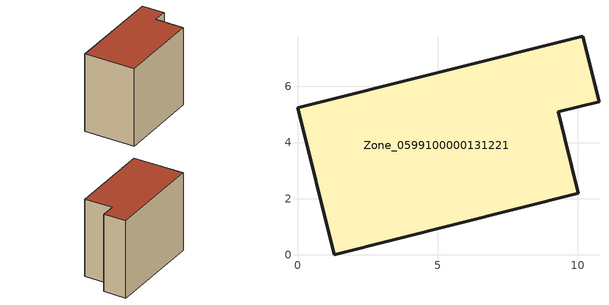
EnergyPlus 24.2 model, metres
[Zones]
Zone_0599100000131221
 floor ground (C_G): 0,5.25 10.17,7.79 10.75,5.46 9.29,5.1 10.02,2.19 1.31,0 z0
 wall outside (C_F): 1.31,0 10.02,2.19 9.29,5.1 10.75,5.46 10.17,7.79 0,5.25 1.31,0 z0:8.38
 roof outside (C_R): 10.17,7.79 0,5.25 1.31,0 10.02,2.19 9.29,5.1 10.75,5.46 z8.38
[BUILDING]
Pand.0599100000131221: North Axis=0; Terrain=City; Loads Convergence Tolerance Value=0.04; Temperature Convergence Tolerance Value=0.4; Solar Distribution=FullExterior; Maximum Number of Warmup Days=25; Minimum Number of Warmup Days=1
[Site:Location]
Rotterdam.The.Hague.AP_ZH_NLD Design_Conditions: Latitude=51.96; Longitude=4.45; Time Zone=1; Elevation=-4.5
[SITE:GROUNDTEMPERATURE:BUILDINGSURFACE]
18, 18, 18, 18, 18, 18, 18, 18, 18, 18, 18, 18
[MATERIAL] Thermal Absorptance=0.9; Solar Absorptance=0.7; Visible Absorptance=0.7
Name | Roughness | Thickness | Conductivity | Density | Specific Heat
G.TI.1975-1991 | MediumSmooth | 0.15 | 0.288461 | 540 | 1210
F.TI.1975-1991 | Rough | 0.3 | 0.230769 | 1920 | 840
R.TI.1975-1991 | MediumRough | 0.2 | 0.153846 | 1500 | 1000
[CONSTRUCTION]
C_G: G.TI.1975-1991
C_F: F.TI.1975-1991
C_R: R.TI.1975-1991
[ZONE]
Zone_0599100000131221: Type=1; Multiplier=1; Ceiling Height=Autocalculate; Volume=Autocalculate; Floor Area=autocalculate; Part of Total Floor Area=Yes
[ZONEINFILTRATION:DESIGNFLOWRATE]
Infil_Zone_0599100000131221: Zone or ZoneList or Space or SpaceList=Zone_0599100000131221; Schedule=AlwaysOn; Design Flow Rate Calculation Method=Flow/Area; Flow Rate per Floor Area=0.003; Constant Term Coefficient=1; Temperature Term Coefficient=0; Velocity Term Coefficient=0; Velocity Squared Term Coefficient=0
[HVACTEMPLATE:ZONE:IDEALLOADSAIRSYSTEM]
Zone_0599100000131221: Maximum Heating Supply Air Temperature=50; Minimum Cooling Supply Air Temperature=13; Maximum Heating Supply Air Humidity Ratio=0.0156; Minimum Cooling Supply Air Humidity Ratio=0.0077; Heating Limit=NoLimit; Cooling Limit=NoLimit; Dehumidification Control Type=ConstantSensibleHeatRatio; Cooling Sensible Heat Ratio=0.7; Dehumidification Setpoint=60; Humidification Control Type=None; Humidification Setpoint=30; Outdoor Air Method=None; Outdoor Air Flow Rate per Person=0.00944; Outdoor Air Flow Rate per Zone Floor Area=0; Outdoor Air Flow Rate per Zone=0; Demand Controlled Ventilation Type=None; Outdoor Air Economizer Type=NoEconomizer; Heat Recovery Type=None; Sensible Heat Recovery Effectiveness=0.7; Latent Heat Recovery Effectiveness=0.65
[ZONECONTROL:THERMOSTAT]
ThermostatControl_Zone_0599100000131221: Zone or ZoneList=Zone_0599100000131221; Control Type Schedule=DualSetpointControlType; Control 1=Thermostat_Zone_0599100000131221; Temperature Difference Between Cutout And Setpoint=0
[THERMOSTATSETPOINT:DUALSETPOINT]
Thermostat_Zone_0599100000131221: Heating Setpoint Temperature Schedule=HeatingSetpoint_Zone_0599100000131221; Cooling Setpoint Temperature Schedule=CoolingSetpoint_Zone_0599100000131221
[SCHEDULE:COMPACT]
HeatingSetpoint_Zone_0599100000131221: Through: 12/31, For: AllDays, Until: 24:00, 21
CoolingSetpoint_Zone_0599100000131221: Through: 12/31, For: AllDays, Until: 24:00, 24
DualSetpointControlType: Through: 12/31, For: AllDays, Until: 24:00, 4
AlwaysOn: Through: 12/31, For: AllDays, Until: 24:00, 1
